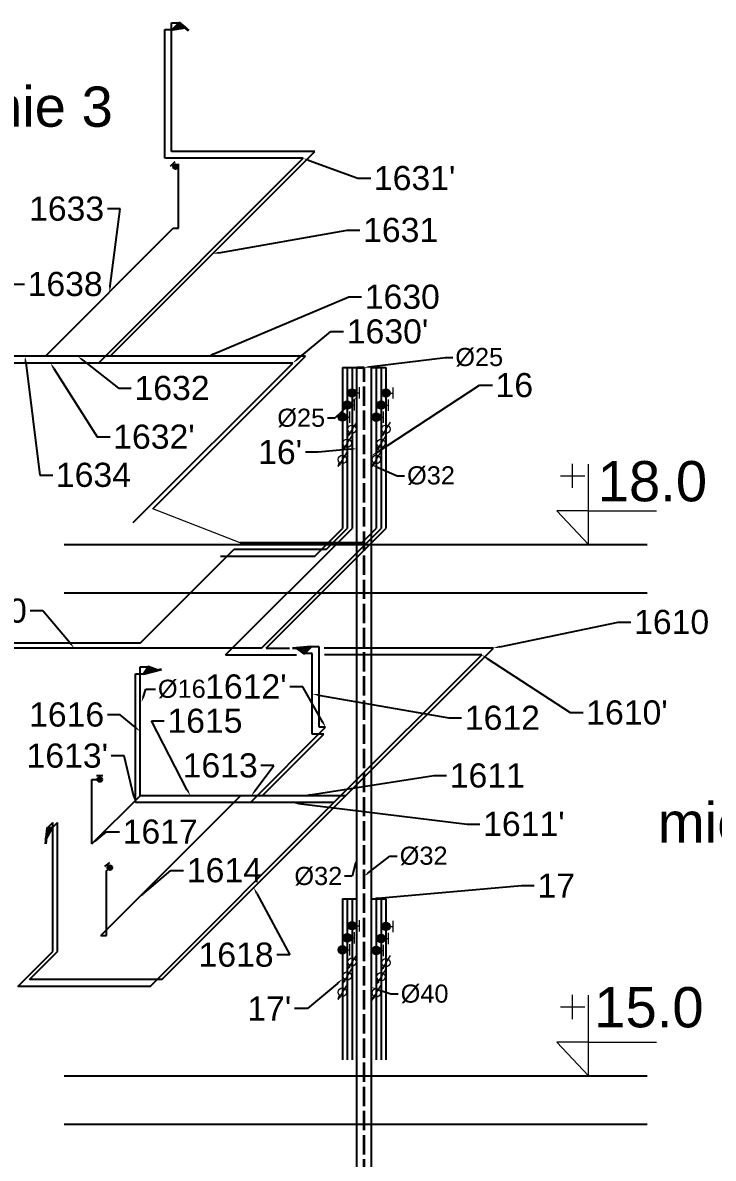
# Model space of a CAD drawing. Header units: millimetres. Extents: x 135 to 13042, y 991 to 8969.
# Drawn here: x 3154 to 3583, y 7895 to 8600 of the extents above; entities that cross this region are included whole.
import ezdxf
from ezdxf import colors
from ezdxf.entities.mleader import LeaderData, LeaderLine
from ezdxf.math import Vec2, Vec3

# ---------------------------------------------------------------- set-up
doc = ezdxf.new("R2010")
doc.units = ezdxf.units.MM
doc.linetypes.add('ACAD_ISO02W100', pattern=[15, 12, -3])
for name, color, linetype in [('baterie', 50, 'Continuous'), ('cyrkulacja średnice', 100, 'Continuous'), ('woda ciepła numery działek', 10, 'Continuous'), ('woda ciepła zawory', 10, 'Continuous'), ('woda ciepła średnice', 10, 'Continuous'), ('woda zimna numery działek', 140, 'Continuous'), ('woda zimna zawory', 140, 'Continuous'), ('woda zimna średnice', 140, 'Continuous')]:
    doc.layers.add(name, color=color, linetype=linetype)
for name, color, linetype, lineweight in [('cyrkulacja', 100, 'ACAD_ISO02W100', 18), ('woda ciepła', 10, 'Continuous', 18), ('woda zimna', 140, 'Continuous', 18)]:
    doc.layers.add(name, color=color, linetype=linetype, lineweight=lineweight)
doc.styles.get("Standard").update_dxf_attribs({"font": 'arial.ttf'})

# ---------------------------------------------------------------- blocks, each defined once
blk = doc.blocks.new('stropy linia odniesienia')
at = {"lineweight": 18}
for p, q in [((-9.85, 35.24), (-9.85, 50.24)), ((0, 20.98), (0, 50)), ((-17.35, 42.74), (-9.85, 42.74)), ((-9.85, 42.74), (-2.35, 42.74)), ((0, 20.98), (-19.7, 20.98)), ((-19.7, 20.98), (0, 0)), ((0, 0), (0, 20.98)), ((0, 20.98), (42.3, 20.98))]:
    blk.add_line(p, q, dxfattribs=at)
blk = doc.blocks.new('zawory woda zimna')
at = {"layer": 'woda zimna zawory', "lineweight": 18}
h = blk.add_hatch(color=256, dxfattribs=at)
h.dxf.hatch_style = 1
edge = h.paths.add_edge_path()
edge.add_arc((0, 0), 2.62, 0, 360)
h = blk.add_hatch(color=256, dxfattribs=at)
h.dxf.hatch_style = 1
edge = h.paths.add_edge_path()
edge.add_arc((-3, -7.5), 2.62, 0, 360)
h = blk.add_hatch(color=256, dxfattribs=at)
h.dxf.hatch_style = 1
edge = h.paths.add_edge_path()
edge.add_arc((-6, -15), 2.62, 0, 360)
for p, q in [((2.62, 0), (4.38, 0)), ((4.38, 3.5), (4.38, -3.5)), ((1.38, -4), (1.38, -11)), ((-1.62, -11.5), (-1.62, -18.5)), ((-0.38, -7.5), (1.38, -7.5)), ((-3.37, -15), (-1.62, -15)), ((-1.15, -25.52), (-2.74, -27.02)), ((-5.12, -33.63), (-5.74, -35.73)), ((-7.15, -44.26), (-8.74, -45.77))]:
    blk.add_line(p, q, dxfattribs=at)
for points in [[(2.74, -18.07), (0, -22.54), (-2.74, -27.02), (-2.12, -24.92)], [(-0.26, -26.77), (-3, -31.25), (-5.74, -35.73), (-4.15, -34.22)], [(-3.26, -36.81), (-6, -41.29), (-8.74, -45.77), (-8.12, -43.67)]]:
    blk.add_lwpolyline(points, dxfattribs=at)
for centre in [(0, 0), (-3, -7.5), (-6, -15)]:
    blk.add_circle(centre, 2.62, dxfattribs=at)
at = {"layer": 'woda zimna zawory', "linetype": 'Continuous', "lineweight": 18}
for centre in [(0, -22.54), (-3, -31.25), (-6, -41.29)]:
    blk.add_circle(centre, 2.62, dxfattribs=at)
blk = doc.blocks.new('woda ciepła zwory')
at = {"layer": 'woda ciepła zawory', "lineweight": 18}
h = blk.add_hatch(color=256, dxfattribs=at)
h.dxf.hatch_style = 1
edge = h.paths.add_edge_path()
edge.add_arc((0, 0), 2.62, 0, 360)
h = blk.add_hatch(color=256, dxfattribs=at)
h.dxf.hatch_style = 1
edge = h.paths.add_edge_path()
edge.add_arc((-3, -7.5), 2.62, 0, 360)
h = blk.add_hatch(color=256, dxfattribs=at)
h.dxf.hatch_style = 1
edge = h.paths.add_edge_path()
edge.add_arc((-6, -15), 2.62, 0, 360)
for p, q in [((2.62, 0), (4.38, 0)), ((4.38, 3.5), (4.38, -3.5)), ((1.38, -4), (1.38, -11)), ((-1.62, -11.5), (-1.62, -18.5)), ((-0.38, -7.5), (1.38, -7.5)), ((-3.37, -15), (-1.62, -15)), ((2.74, -18.07), (0, -22.54)), ((-0.26, -26.77), (-3, -31.25)), ((0, -22.54), (-2.74, -27.02)), ((-2.12, -24.92), (-2.74, -27.02)), ((-1.15, -25.52), (-2.74, -27.02)), ((-3, -31.25), (-5.74, -35.73)), ((-5.12, -33.63), (-5.74, -35.73)), ((-4.15, -34.22), (-5.74, -35.73)), ((-6, -41.29), (-8.74, -45.77)), ((-3.26, -36.81), (-6, -41.29)), ((-8.12, -43.67), (-8.74, -45.77)), ((-7.15, -44.26), (-8.74, -45.77))]:
    blk.add_line(p, q, dxfattribs=at)
for centre in [(0, 0), (-3, -7.5), (-6, -15)]:
    blk.add_circle(centre, 2.62, dxfattribs=at)
at = {"layer": 'woda ciepła zawory', "linetype": 'Continuous', "lineweight": 18}
for centre in [(0, -22.54), (-3, -31.25), (-6, -41.29)]:
    blk.add_circle(centre, 2.62, dxfattribs=at)

msp = doc.modelspace()

# ---------------------------------------------------------------- hatches: boundary and pattern name
at = {"layer": 'baterie', "lineweight": 35}
h = msp.add_hatch(color=256, dxfattribs=at)
h.dxf.hatch_style = 1
h.paths.add_polyline_path([(3255.14, 8597.16), (3251.72, 8600.11), (3247.44, 8595.87)])
h = msp.add_hatch(color=256, dxfattribs=at)
h.dxf.hatch_style = 1
h.paths.add_polyline_path([(3324.54, 8211.65), (3329.13, 8208.17), (3333.31, 8212.41)])
h = msp.add_hatch(color=256, dxfattribs=at)
h.dxf.hatch_style = 1
h.paths.add_polyline_path([(3237.77, 8197.92), (3232.28, 8199.89), (3229.27, 8195.64)])
h = msp.add_hatch(color=256, dxfattribs=at)
h.dxf.hatch_style = 1
h.paths.add_polyline_path([(3172.44, 8099.69), (3169.44, 8099.72), (3168.67, 8092.89)])
at = {"layer": 'woda zimna', "lineweight": 25}
h = msp.add_hatch(color=256, dxfattribs=at)
h.dxf.hatch_style = 1
edge = h.paths.add_edge_path()
edge.add_arc((3249.22, 8510.67), 1.5, 0, 360)
h = msp.add_hatch(color=256, dxfattribs=at)
h.dxf.hatch_style = 1
edge = h.paths.add_edge_path()
edge.add_arc((3202.1, 8129.95), 1.5, 0, 360)
h = msp.add_hatch(color=256, dxfattribs=at)
h.dxf.hatch_style = 1
edge = h.paths.add_edge_path()
edge.add_arc((3208.38, 8075.25), 1.5, 0, 360)

# ---------------------------------------------------------------- linework, layer by layer
at = {"linetype": 'ByBlock', "lineweight": 18}
msp.add_line((3289.27, 8277.08), (3235.04, 8298.04), dxfattribs=at)
for p, q in [((3180.01, 8275.95), (3542.16, 8275.95)), ((3180.01, 8245.95), (3542.16, 8245.95)), ((3180.01, 7945.95), (3542.16, 7945.95)), ((3180.01, 7915.95), (3542.16, 7915.95))]:
    msp.add_line(p, q)
at = {"layer": 'baterie', "lineweight": 35}
msp.add_line((3251.72, 8600.11), (3257.25, 8595.34), dxfattribs=at)
for points in [[(3255.14, 8597.16), (3251.72, 8600.11), (3247.44, 8595.87), (3255.14, 8597.16)], [(3324.54, 8211.65), (3329.13, 8208.17), (3333.31, 8212.41), (3321.85, 8211.41)], [(3237.77, 8197.92), (3232.28, 8199.89), (3229.27, 8195.64), (3240.38, 8198.62)], [(3168.67, 8092.89), (3172.44, 8099.69), (3169.44, 8099.72), (3168.34, 8089.96)]]:
    msp.add_lwpolyline(points, dxfattribs=at)
at = {"layer": 'cyrkulacja', "lineweight": 35}
for p in [(3361.79, 8385.95), (3366.31, 6247.13)]:
    msp.add_line(p, (3366.31, 8385.95), dxfattribs=at)
at = {"layer": 'woda ciepła', "lineweight": 25}
for p, q in [((3242.44, 8515.87), (3242.44, 8595.87)), ((3242.44, 8595.87), (3247.44, 8595.87)), ((3201.28, 8388.71), (3328.43, 8515.87)), ((3328.43, 8515.87), (3242.44, 8515.87)), ((3201.28, 8388.71), (3141.69, 8388.71)), ((3322.03, 8388.71), (3201.28, 8388.71)), ((3222.87, 8289.56), (3322.03, 8388.71)), ((3352.79, 8385.95), (3361.79, 8385.95)), ((3352.79, 8385.95), (3352.79, 8285.95)), ((3355.79, 8385.95), (3355.79, 8285.95)), ((3358.79, 8385.95), (3358.79, 8285.95)), ((3361.79, 6247.13), (3361.79, 8385.95)), ((3280.26, 8207.43), (3358.79, 8285.95)), ((3335.43, 8268.59), (3352.79, 8285.95)), ((3342.67, 8272.83), (3355.79, 8285.95)), ((3227.19, 8214.59), (3285.43, 8272.83)), ((3335.43, 8268.59), (3277.11, 8268.59)), ((3342.67, 8272.83), (3285.43, 8272.83)), ((3227.19, 8214.59), (3063.72, 8214.59)), ((3338.3, 8212.41), (3333.3, 8212.41)), ((3338.3, 8162.41), (3338.3, 8212.41)), ((3280.26, 8207.43), (3324.25, 8207.43)), ((3439.35, 8207.43), (3341.66, 8207.43)), ((3347.57, 8115.64), (3439.35, 8207.43)), ((3224.27, 8115.64), (3224.27, 8195.64)), ((3224.27, 8195.64), (3229.27, 8195.64)), ((3295.65, 8115.64), (3342.42, 8162.41)), ((3342.42, 8162.41), (3338.3, 8162.41)), ((3295.65, 8115.64), (3224.27, 8115.64)), ((3233.42, 8001.49), (3347.57, 8115.64)), ((3347.57, 8115.64), (3295.65, 8115.64)), ((3169.41, 8099.69), (3172.94, 8103.22)), ((3172.94, 8023.22), (3172.94, 8103.22)), ((3352.79, 8055.95), (3361.79, 8055.95)), ((3352.79, 8055.95), (3352.79, 7955.95)), ((3355.79, 8055.95), (3355.79, 7955.95)), ((3358.79, 8055.95), (3358.79, 7955.95)), ((3151.21, 8001.49), (3172.94, 8023.22)), ((3233.42, 8001.49), (3151.21, 8001.49))]:
    msp.add_line(p, q, dxfattribs=at)
at = {"layer": 'woda zimna', "lineweight": 25}
for p, q in [((3246.72, 8520.11), (3246.72, 8600.11)), ((3246.72, 8600.11), (3251.72, 8600.11)), ((3208.55, 8392.95), (3335.71, 8520.11)), ((3335.71, 8520.11), (3246.72, 8520.11)), ((3246.04, 8511.02), (3248.87, 8513.85)), ((3248.16, 8511.73), (3247.45, 8512.44)), ((3249.22, 8510.67), (3250.97, 8512.42)), ((3250.97, 8472.42), (3250.97, 8512.42)), ((3168.33, 8392.95), (3247.8, 8472.42)), ((3247.8, 8472.42), (3250.97, 8472.42)), ((3168.33, 8392.95), (3142.97, 8392.95)), ((3208.55, 8392.95), (3168.33, 8392.95)), ((3329.95, 8392.95), (3208.55, 8392.95)), ((3235.04, 8298.04), (3329.95, 8392.95)), ((3370.84, 6247.13), (3370.84, 8385.95)), ((3370.84, 8275.95), (3370.84, 8385.95)), ((3370.84, 8385.95), (3379.84, 8385.95)), ((3373.84, 8385.95), (3373.84, 8285.95)), ((3376.84, 8385.95), (3376.84, 8285.95)), ((3379.84, 8385.95), (3379.84, 8285.95)), ((3302.56, 8211.67), (3376.84, 8285.95)), ((3305.56, 8211.67), (3379.84, 8285.95)), ((3364.96, 8277.08), (3373.84, 8285.95)), ((3364.96, 8277.08), (3289.27, 8277.08)), ((3302.56, 8211.67), (3069.92, 8211.67)), ((3305.56, 8211.67), (3320.05, 8211.67)), ((3446.6, 8211.67), (3341.53, 8211.67)), ((3354.82, 8119.89), (3446.6, 8211.67)), ((3334.13, 8208.17), (3329.13, 8208.17)), ((3334.13, 8158.17), (3334.13, 8208.17)), ((3227.2, 8119.89), (3227.2, 8199.89)), ((3227.2, 8199.89), (3232.2, 8199.89)), ((3302.95, 8119.89), (3341.23, 8158.17)), ((3341.23, 8158.17), (3334.13, 8158.17)), ((3197.27, 8089.95), (3197.27, 8129.95)), ((3197.27, 8129.95), (3202.1, 8129.95)), ((3200.1, 8132.45), (3204.1, 8132.45)), ((3202.1, 8131.45), (3202.1, 8132.45)), ((3197.27, 8089.95), (3227.2, 8119.89)), ((3202.81, 8033.17), (3289.52, 8119.89)), ((3289.52, 8119.89), (3227.2, 8119.89)), ((3240.67, 8005.74), (3354.82, 8119.89)), ((3302.95, 8119.89), (3289.52, 8119.89)), ((3354.82, 8119.89), (3302.95, 8119.89)), ((3172.44, 8099.69), (3175.97, 8103.22)), ((3175.97, 8023.22), (3175.97, 8103.22)), ((3205.24, 8075.88), (3208.3, 8078.45)), ((3207.41, 8076.4), (3206.77, 8077.17)), ((3206.29, 8073.17), (3208.38, 8075.25)), ((3206.29, 8033.17), (3206.29, 8073.17)), ((3370.84, 7945.95), (3370.84, 8055.95)), ((3370.84, 8055.95), (3379.84, 8055.95)), ((3373.84, 8055.95), (3373.84, 7955.95)), ((3376.84, 8055.95), (3376.84, 7955.95)), ((3379.84, 8055.95), (3379.84, 7955.95)), ((3202.81, 8033.17), (3206.29, 8033.17)), ((3158.49, 8005.74), (3175.97, 8023.22)), ((3240.67, 8005.74), (3158.49, 8005.74))]:
    msp.add_line(p, q, dxfattribs=at)
for centre in [(3249.22, 8510.67), (3202.1, 8129.95), (3208.38, 8075.25)]:
    msp.add_circle(centre, 1.5, dxfattribs=at)

# ---------------------------------------------------------------- block references
at = {"lineweight": 35}
for p in [(3505.67, 8275.95), (3505.67, 7945.95)]:
    msp.add_blockref('stropy linia odniesienia', p, dxfattribs=at)
at = {"layer": 'woda ciepła zawory', "linetype": 'ByBlock', "lineweight": 35}
for name, p in [('woda ciepła zwory', (3358.79, 8370.12)), ('zawory woda zimna', (3379.84, 8370.08)), ('woda ciepła zwory', (3358.79, 8039.18)), ('zawory woda zimna', (3379.84, 8038.76))]:
    msp.add_blockref(name, p, dxfattribs=at)

# ---------------------------------------------------------------- texts
at = {"lineweight": 35, "char_height": 25, "attachment_point": 1}
for s, width, heights, insert in [('mieszkanie 3', 263.5485, [37.87], (3006.46, 8560.47)), ('18.0', 61.139, [0], (3511.38, 8327.81)), ('mieszkanie 1', 263.5485, [37.87], (3548.76, 8115.82)), ('15.0', 67.1844, [0], (3509.2, 8001.04))]:
    msp.add_mtext_dynamic_manual_height_columns(s, width=width, gutter_width=125, heights=heights, dxfattribs=dict(at, insert=insert))

# ---------------------------------------------------------------- leaders
at = {"layer": 'cyrkulacja średnice', "linetype": 'ByBlock', "lineweight": 35}
ml = msp.add_multileader_mtext('Standard', dxfattribs=at)
ml.set_content('%%C25', color=256)
ml.set_leader_properties()
ml.build(insert=Vec2(0, 0))
ml.multileader.update_dxf_attribs({"arrow_head_size": 3})
ctx = ml.context
ctx.base_point, ctx.char_height, ctx.arrow_head_size, ctx.landing_gap_size, ctx.plane_origin = Vec3(3421.45, 8392.23), 11.25, 3, 1.5, Vec3(3355.71, 8384.08)
notes = []
notes.append((ctx, [(0, (1, 1, 0), (3416.86, 8392.23), (1, 0), 4.59, [(0, [(3366.31, 8385.95)], 0, [])])]))
ctx.mtext.insert, ctx.mtext.flow_direction = Vec3(3422.95, 8398.08), 5
ml = msp.add_multileader_mtext('Standard', dxfattribs=at)
ml.set_content('%%C32', color=256)
ml.set_leader_properties()
ml.build(insert=Vec2(0, 0))
ml.multileader.update_dxf_attribs({"arrow_head_size": 3})
ctx = ml.context
ctx.base_point, ctx.char_height, ctx.arrow_head_size, ctx.landing_gap_size, ctx.plane_origin = Vec3(3386.92, 8082.44), 11.25, 3, 1.5, Vec3(3355.71, 8068.02)
notes.append((ctx, [(0, (1, 1, 0), (3382.33, 8082.44), (1, 0), 4.59, [(0, [(3366.31, 8069.9)], 0, [])])]))
ctx.mtext.insert, ctx.mtext.flow_direction = Vec3(3388.42, 8088.29), 5
at = {"layer": 'woda ciepła numery działek', "lineweight": 35}
ml = msp.add_multileader_mtext('Standard', dxfattribs=at)
ml.set_content("1631'", color=256)
ml.set_leader_properties()
ml.build(insert=Vec2(0, 0))
ctx = ml.context
ctx.base_point, ctx.char_height, ctx.plane_origin = Vec3(3370.39, 8503.51), 15, Vec3(3328.43, 8515.87)
notes.append((ctx, [(0, (1, 1, 0), (3362.39, 8503.51), (1, 0), 8, [(0, [(3328.43, 8515.87)], 0, [])])]))
ctx.mtext.insert, ctx.mtext.flow_direction = Vec3(3372.39, 8511.14), 5
ml = msp.add_multileader_mtext('Standard', dxfattribs=at)
ml.set_content("1630'", color=256)
ml.set_leader_properties()
ml.build(insert=Vec2(0, 0))
ctx = ml.context
ctx.base_point, ctx.char_height, ctx.plane_origin = Vec3(3353.57, 8408.22), 15, Vec3(3322.03, 8388.71)
notes.append((ctx, [(1, (1, 1, 0), (3345.57, 8408.22), (1, 0), 8, [(0, [(3322.03, 8388.71)], 0, [])])]))
ctx.mtext.insert, ctx.mtext.flow_direction = Vec3(3355.57, 8415.85), 5
ml = msp.add_multileader_mtext('Standard', dxfattribs=at)
ml.set_content("1632'", color=256)
ml.set_leader_properties()
ml.build(insert=Vec2(0, 0))
ctx = ml.context
ctx.base_point, ctx.char_height, ctx.plane_origin = Vec3(3208.49, 8342.83), 15, Vec3(3171.49, 8388.71)
notes.append((ctx, [(0, (1, 1, 0), (3200.49, 8342.83), (1, 0), 8, [(0, [(3171.49, 8388.71)], 0, [])])]))
ctx.mtext.insert, ctx.mtext.flow_direction = Vec3(3210.49, 8350.46), 5
ml = msp.add_multileader_mtext('Standard', dxfattribs=at)
ml.set_content("16'", color=256)
ml.set_leader_properties()
ml.build(insert=Vec2(0, 0))
ctx = ml.context
ctx.base_point, ctx.char_height, ctx.plane_origin = Vec3(3301.76, 8333.33), 15, Vec3(3363.2, 8239.64)
ctx.text_align_type = 2
notes.append((ctx, [(1, (1, 1, 0), (3337.81, 8333.33), (-1, 0), 8, [(0, [(3361.79, 8335.52)], 0, [])])]))
ctx.mtext.insert, ctx.mtext.alignment, ctx.mtext.flow_direction = Vec3(3327.81, 8340.96), 3, 5
ml = msp.add_multileader_mtext('Standard', dxfattribs=at)
ml.set_content("1610'", color=256)
ml.set_leader_properties()
ml.build(insert=Vec2(0, 0))
ctx = ml.context
ctx.base_point, ctx.char_height, ctx.plane_origin = Vec3(3502.26, 8171.54), 15, Vec3(3439.35, 8207.43)
notes.append((ctx, [(0, (1, 1, 0), (3494.26, 8171.54), (1, 0), 8, [(0, [(3439.35, 8207.43)], 0, [])])]))
ctx.mtext.insert, ctx.mtext.flow_direction = Vec3(3504.26, 8179.16), 5
ml = msp.add_multileader_mtext('Standard', dxfattribs=at)
ml.set_content("1612'", color=256)
ml.set_leader_properties()
ml.build(insert=Vec2(0, 0))
ctx = ml.context
ctx.base_point, ctx.char_height, ctx.plane_origin = Vec3(3268.86, 8187.66), 15, Vec3(3342.42, 8162.41)
ctx.text_align_type = 2
notes.append((ctx, [(0, (1, 1, 0), (3328.21, 8187.66), (-1, 0), 8, [(0, [(3342.42, 8162.41)], 0, [])])]))
ctx.mtext.insert, ctx.mtext.alignment, ctx.mtext.flow_direction = Vec3(3318.21, 8195.29), 3, 5
ml = msp.add_multileader_mtext('Standard', dxfattribs=at)
ml.set_content("1613'", color=256)
ml.set_leader_properties()
ml.build(insert=Vec2(0, 0))
ctx = ml.context
ctx.base_point, ctx.char_height, ctx.plane_origin = Vec3(3157.94, 8144.72), 15, Vec3(3224.27, 8115.64)
ctx.text_align_type = 2
notes.append((ctx, [(0, (1, 1, 0), (3217.29, 8144.72), (-1, 0), 8, [(0, [(3224.27, 8115.64)], 0, [])])]))
ctx.mtext.insert, ctx.mtext.alignment, ctx.mtext.flow_direction = Vec3(3207.29, 8152.36), 3, 5
ml = msp.add_multileader_mtext('Standard', dxfattribs=at)
ml.set_content("1611'", color=256)
ml.set_leader_properties()
ml.build(insert=Vec2(0, 0))
ctx = ml.context
ctx.base_point, ctx.char_height, ctx.plane_origin = Vec3(3438.25, 8102.3), 15, Vec3(3321.61, 8115.64)
notes.append((ctx, [(0, (1, 1, 0), (3430.25, 8102.3), (1, 0), 8, [(0, [(3321.61, 8115.64)], 0, [])])]))
ctx.mtext.insert, ctx.mtext.flow_direction = Vec3(3440.25, 8109.93), 5
ml = msp.add_multileader_mtext('Standard', dxfattribs=at)
ml.set_content("17'", color=256)
ml.set_leader_properties()
ml.build(insert=Vec2(0, 0))
ctx = ml.context
ctx.base_point, ctx.char_height, ctx.plane_origin = Vec3(3295.02, 7987.72), 15, Vec3(3352.79, 8005.95)
ctx.text_align_type = 2
notes.append((ctx, [(0, (1, 1, 0), (3331.07, 7987.72), (-1, 0), 8, [(0, [(3352.79, 8005.95)], 0, [])])]))
ctx.mtext.insert, ctx.mtext.alignment, ctx.mtext.flow_direction = Vec3(3321.07, 7995.22), 3, 5
at = {"layer": 'woda ciepła średnice', "linetype": 'ByBlock', "lineweight": 35}
ml = msp.add_multileader_mtext('Standard', dxfattribs=at)
ml.set_content('%%C25', color=256)
ml.set_leader_properties()
ml.build(insert=Vec2(0, 0))
ml.multileader.update_dxf_attribs({"arrow_head_size": 3})
ctx = ml.context
ctx.base_point, ctx.char_height, ctx.arrow_head_size, ctx.landing_gap_size, ctx.plane_origin = Vec3(3312.16, 8354.51), 11.25, 3, 1.5, Vec3(3351.18, 8365.65)
ctx.text_align_type = 2
notes.append((ctx, [(1, (1, 1, 0), (3348.19, 8354.51), (-1, 0), 4.59, [(0, [(3361.79, 8367.53)], 0, [])])]))
ctx.mtext.insert, ctx.mtext.alignment, ctx.mtext.flow_direction = Vec3(3342.1, 8360.36), 3, 5
ml = msp.add_multileader_mtext('Standard', dxfattribs=at)
ml.set_content('%%C32', color=256)
ml.set_leader_properties()
ml.build(insert=Vec2(0, 0))
ml.multileader.update_dxf_attribs({"arrow_head_size": 3})
ctx = ml.context
ctx.base_point, ctx.char_height, ctx.arrow_head_size, ctx.landing_gap_size, ctx.plane_origin = Vec3(3322.97, 8069.86), 11.25, 3, 1.5, Vec3(3361.79, 8081.01)
ctx.text_align_type = 2
notes.append((ctx, [(1, (1, 1, 0), (3358.8, 8069.86), (-1, 0), 4.59, [(0, [(3361.79, 8081.01)], 0, [])])]))
ctx.mtext.insert, ctx.mtext.alignment, ctx.mtext.flow_direction = Vec3(3352.71, 8075.71), 3, 5
at = {"layer": 'woda zimna numery działek', "lineweight": 35}
ml = msp.add_multileader_mtext('Standard', dxfattribs=at)
ml.set_content('1633', color=256)
ml.set_leader_properties()
ml.build(insert=Vec2(0, 0))
ctx = ml.context
ctx.base_point, ctx.char_height, ctx.plane_origin = Vec3(3159.45, 8484.5), 15, Vec3(3208.07, 8432.69)
ctx.text_align_type = 2
notes.append((ctx, [(0, (1, 1, 0), (3214.83, 8484.5), (-1, 0), 8, [(0, [(3208.07, 8432.69)], 0, [])])]))
ctx.mtext.insert, ctx.mtext.alignment, ctx.mtext.flow_direction = Vec3(3204.83, 8492.13), 3, 5
ml = msp.add_multileader_mtext('Standard', dxfattribs=at)
ml.set_content('1631', color=256)
ml.set_leader_properties()
ml.build(insert=Vec2(0, 0))
ctx = ml.context
ctx.base_point, ctx.char_height, ctx.plane_origin = Vec3(3363.69, 8471.27), 15, Vec3(3272.13, 8456.53)
notes.append((ctx, [(0, (1, 1, 0), (3355.69, 8471.27), (1, 0), 8, [(0, [(3272.13, 8456.53)], 0, [])])]))
ctx.mtext.insert, ctx.mtext.flow_direction = Vec3(3365.69, 8478.9), 5
ml = msp.add_multileader_mtext('Standard', dxfattribs=at)
ml.set_content('1638', color=256)
ml.set_leader_properties()
ml.build(insert=Vec2(0, 0))
ctx = ml.context
ctx.base_point, ctx.char_height, ctx.plane_origin = Vec3(3155.33, 8437.7), 15, Vec3(3145.04, 8418.43)
notes.append((ctx, [(0, (1, 1, 0), (3147.33, 8437.7), (1, 0), 8, [(0, [(3145.04, 8418.43)], 0, [])])]))
ctx.mtext.insert, ctx.mtext.flow_direction = Vec3(3157.33, 8445.33), 5
ml = msp.add_multileader_mtext('Standard', dxfattribs=at)
ml.set_content('1630', color=256)
ml.set_leader_properties()
ml.build(insert=Vec2(0, 0))
ctx = ml.context
ctx.base_point, ctx.char_height, ctx.plane_origin = Vec3(3364.73, 8429.74), 15, Vec3(3269.25, 8392.95)
notes.append((ctx, [(0, (1, 1, 0), (3356.73, 8429.74), (1, 0), 8, [(0, [(3269.25, 8392.95)], 0, [])])]))
ctx.mtext.insert, ctx.mtext.flow_direction = Vec3(3366.73, 8437.38), 5
ml = msp.add_multileader_mtext('Standard', dxfattribs=at)
ml.set_content('1634', color=256)
ml.set_leader_properties()
ml.build(insert=Vec2(0, 0))
ctx = ml.context
ctx.base_point, ctx.char_height, ctx.plane_origin = Vec3(3172.89, 8319.13), 15, Vec3(3155.65, 8392.95)
notes.append((ctx, [(0, (1, 1, 0), (3164.89, 8319.13), (1, 0), 8, [(0, [(3155.65, 8392.95)], 0, [])])]))
ctx.mtext.insert, ctx.mtext.flow_direction = Vec3(3174.89, 8326.77), 5
ml = msp.add_multileader_mtext('Standard', dxfattribs=at)
ml.set_content('1632', color=256)
ml.set_leader_properties()
ml.build(insert=Vec2(0, 0))
ctx = ml.context
ctx.base_point, ctx.char_height, ctx.plane_origin = Vec3(3221.72, 8373.1), 15, Vec3(3188.44, 8392.95)
notes.append((ctx, [(1, (1, 1, 0), (3213.72, 8373.1), (1, 0), 8, [(0, [(3188.44, 8392.95)], 0, [])])]))
ctx.mtext.insert, ctx.mtext.flow_direction = Vec3(3223.72, 8380.73), 5
ml = msp.add_multileader_mtext('Standard', dxfattribs=at)
ml.set_content('16', color=256)
ml.set_leader_properties()
ml.build(insert=Vec2(0, 0))
ctx = ml.context
ctx.base_point, ctx.char_height, ctx.plane_origin = Vec3(3445.95, 8374.88), 15, Vec3(3373.53, 8234.45)
notes.append((ctx, [(0, (1, 1, 0), (3437.95, 8374.88), (1, 0), 8, [(0, [(3370.84, 8330.95)], 0, [])])]))
ctx.mtext.insert, ctx.mtext.flow_direction = Vec3(3447.95, 8382.51), 5
ml = msp.add_multileader_mtext('Standard', dxfattribs=at)
ml.set_content('1620', color=256)
ml.set_leader_properties()
ml.build(insert=Vec2(0, 0))
ctx = ml.context
ctx.base_point, ctx.char_height, ctx.plane_origin = Vec3(3111.5, 8234.79), 15, Vec3(3186.24, 8211.67)
ctx.text_align_type = 2
notes.append((ctx, [(0, (1, 1, 0), (3166.83, 8234.79), (-1, 0), 8, [(0, [(3186.24, 8211.67)], 0, [])])]))
ctx.mtext.insert, ctx.mtext.alignment, ctx.mtext.flow_direction = Vec3(3156.83, 8242.42), 3, 5
ml = msp.add_multileader_mtext('Standard', dxfattribs=at)
ml.set_content('1610', color=256)
ml.set_leader_properties()
ml.build(insert=Vec2(0, 0))
ctx = ml.context
ctx.base_point, ctx.char_height, ctx.plane_origin = Vec3(3532.01, 8227.77), 15, Vec3(3446.6, 8211.67)
notes.append((ctx, [(0, (1, 1, 0), (3524.01, 8227.77), (1, 0), 8, [(0, [(3446.6, 8211.67)], 0, [])])]))
ctx.mtext.insert, ctx.mtext.flow_direction = Vec3(3534.01, 8235.39), 5
ml = msp.add_multileader_mtext('Standard', dxfattribs=at)
ml.set_content('1612', color=256)
ml.set_leader_properties()
ml.build(insert=Vec2(0, 0))
ctx = ml.context
ctx.base_point, ctx.char_height, ctx.plane_origin = Vec3(3426.88, 8168.23), 15, Vec3(3334.13, 8183.17)
notes.append((ctx, [(0, (1, 1, 0), (3418.88, 8168.23), (1, 0), 8, [(0, [(3334.13, 8183.17)], 0, [])])]))
ctx.mtext.insert, ctx.mtext.flow_direction = Vec3(3428.88, 8175.86), 5
ml = msp.add_multileader_mtext('Standard', dxfattribs=at)
ml.set_content('1616', color=256)
ml.set_leader_properties()
ml.build(insert=Vec2(0, 0))
ctx = ml.context
ctx.base_point, ctx.char_height, ctx.plane_origin = Vec3(3159.48, 8170.25), 15, Vec3(3227.2, 8159.89)
ctx.text_align_type = 2
notes.append((ctx, [(0, (1, 1, 0), (3214.86, 8170.25), (-1, 0), 8, [(0, [(3227.2, 8159.89)], 0, [])])]))
ctx.mtext.insert, ctx.mtext.alignment, ctx.mtext.flow_direction = Vec3(3204.86, 8177.87), 3, 5
ml = msp.add_multileader_mtext('Standard', dxfattribs=at)
ml.set_content('1615', color=256)
ml.set_leader_properties()
ml.build(insert=Vec2(0, 0))
ctx = ml.context
ctx.base_point, ctx.char_height, ctx.plane_origin = Vec3(3242.16, 8166.37), 15, Vec3(3258.36, 8119.89)
notes.append((ctx, [(0, (1, 1, 0), (3234.16, 8166.37), (1, 0), 8, [(0, [(3258.36, 8119.89)], 0, [])])]))
ctx.mtext.insert, ctx.mtext.flow_direction = Vec3(3244.16, 8174), 5
ml = msp.add_multileader_mtext('Standard', dxfattribs=at)
ml.set_content('1613', color=256)
ml.set_leader_properties()
ml.build(insert=Vec2(0, 0))
ctx = ml.context
ctx.base_point, ctx.char_height, ctx.plane_origin = Vec3(3254.86, 8138.62), 15, Vec3(3296.23, 8119.89)
ctx.text_align_type = 2
notes.append((ctx, [(0, (1, 1, 0), (3310.24, 8138.62), (-1, 0), 8, [(0, [(3296.23, 8119.89)], 0, [])])]))
ctx.mtext.insert, ctx.mtext.alignment, ctx.mtext.flow_direction = Vec3(3300.24, 8146.26), 3, 5
ml = msp.add_multileader_mtext('Standard', dxfattribs=at)
ml.set_content('1611', color=256)
ml.set_leader_properties()
ml.build(insert=Vec2(0, 0))
ctx = ml.context
ctx.base_point, ctx.char_height, ctx.plane_origin = Vec3(3417.51, 8132.39), 15, Vec3(3328.88, 8119.89)
notes.append((ctx, [(0, (1, 1, 0), (3409.51, 8132.39), (1, 0), 8, [(0, [(3328.88, 8119.89)], 0, [])])]))
ctx.mtext.insert, ctx.mtext.flow_direction = Vec3(3419.51, 8140.02), 5
ml = msp.add_multileader_mtext('Standard', dxfattribs=at)
ml.set_content('1617', color=256)
ml.set_leader_properties()
ml.build(insert=Vec2(0, 0))
ctx = ml.context
ctx.base_point, ctx.char_height, ctx.plane_origin = Vec3(3214.36, 8097.52), 15, Vec3(3197.27, 8089.95)
notes.append((ctx, [(0, (1, 1, 0), (3206.36, 8097.52), (1, 0), 8, [(0, [(3197.27, 8089.95)], 0, [])])]))
ctx.mtext.insert, ctx.mtext.flow_direction = Vec3(3216.36, 8105.15), 5
ml = msp.add_multileader_mtext('Standard', dxfattribs=at)
ml.set_content('1614', color=256)
ml.set_leader_properties()
ml.build(insert=Vec2(0, 0))
ctx = ml.context
ctx.base_point, ctx.char_height, ctx.plane_origin = Vec3(3254.22, 8073.54), 15, Vec3(3246.16, 8076.53)
notes.append((ctx, [(0, (1, 1, 0), (3246.22, 8073.54), (1, 0), 8, [(0, [(3225.68, 8056.04)], 0, [])])]))
ctx.mtext.insert, ctx.mtext.flow_direction = Vec3(3256.22, 8081.16), 5
ml = msp.add_multileader_mtext('Standard', dxfattribs=at)
ml.set_content('17', color=256)
ml.set_leader_properties()
ml.build(insert=Vec2(0, 0))
ctx = ml.context
ctx.base_point, ctx.char_height, ctx.plane_origin = Vec3(3472.02, 8064.1), 15, Vec3(3370.84, 8055.95)
notes.append((ctx, [(0, (1, 1, 0), (3464.02, 8064.1), (1, 0), 8, [(0, [(3370.84, 8055.95)], 0, [])])]))
ctx.mtext.insert, ctx.mtext.flow_direction = Vec3(3474.02, 8071.6), 5
ml = msp.add_multileader_mtext('Standard', dxfattribs=at)
ml.set_content('1618', color=256)
ml.set_leader_properties()
ml.build(insert=Vec2(0, 0))
ctx = ml.context
ctx.base_point, ctx.char_height, ctx.plane_origin = Vec3(3264.66, 8021.08), 15, Vec3(3297.75, 8062.81)
ctx.text_align_type = 2
notes.append((ctx, [(0, (1, 1, 0), (3320.08, 8021.08), (-1, 0), 8, [(0, [(3297.75, 8062.81)], 0, [])])]))
ctx.mtext.insert, ctx.mtext.alignment, ctx.mtext.flow_direction = Vec3(3310.08, 8028.71), 3, 5
at = {"layer": 'woda zimna średnice', "linetype": 'ByBlock', "lineweight": 35}
ml = msp.add_multileader_mtext('Standard', dxfattribs=at)
ml.set_content('%%C32', color=256)
ml.set_leader_properties()
ml.build(insert=Vec2(0, 0))
ml.multileader.update_dxf_attribs({"arrow_head_size": 3})
ctx = ml.context
ctx.base_point, ctx.char_height, ctx.arrow_head_size, ctx.landing_gap_size, ctx.plane_origin = Vec3(3391.49, 8318.71), 11.25, 3, 1.5, Vec3(3381.18, 8325.56)
notes.append((ctx, [(0, (1, 1, 0), (3386.89, 8318.71), (1, 0), 4.59, [(0, [(3370.84, 8325.56)], 0, [])])]))
ctx.mtext.insert, ctx.mtext.flow_direction = Vec3(3392.99, 8324.56), 5
ml = msp.add_multileader_mtext('Standard', dxfattribs=at)
ml.set_content('%%C16', color=256)
ml.set_leader_properties()
ml.build(insert=Vec2(0, 0))
ml.multileader.update_dxf_attribs({"arrow_head_size": 3})
ctx = ml.context
ctx.base_point, ctx.char_height, ctx.arrow_head_size, ctx.landing_gap_size, ctx.plane_origin = Vec3(3236.73, 8186.15), 11.25, 3, 1.5, Vec3(3228.11, 8178.02)
notes.append((ctx, [(0, (1, 1, 0), (3230.73, 8186.15), (1, 0), 6, [(0, [(3228.11, 8178.02)], 0, [])])]))
ctx.mtext.insert, ctx.mtext.flow_direction = Vec3(3238.23, 8192), 5
ml = msp.add_multileader_mtext('Standard', dxfattribs=at)
ml.set_content('%%C40', color=256)
ml.set_leader_properties()
ml.build(insert=Vec2(0, 0))
ml.multileader.update_dxf_attribs({"arrow_head_size": 3})
ctx = ml.context
ctx.base_point, ctx.char_height, ctx.arrow_head_size, ctx.landing_gap_size, ctx.plane_origin = Vec3(3387.52, 7996.78), 11.25, 3, 1.5, Vec3(3370.84, 8000.95)
notes.append((ctx, [(0, (1, 1, 0), (3382.92, 7996.78), (1, 0), 4.59, [(0, [(3370.84, 8000.95)], 0, [])])]))
ctx.mtext.insert, ctx.mtext.flow_direction = Vec3(3389.02, 8002.63), 5
for ctx, leaders in notes:
    for number, flags, end, landing, length, lines in leaders:
        leader = LeaderData()
        leader.index, (leader.has_last_leader_line, leader.has_dogleg_vector, leader.attachment_direction) = number, flags
        leader.last_leader_point, leader.dogleg_vector, leader.dogleg_length = Vec3(end), Vec3(landing), length
        for number, points, colour, breaks in lines:
            line = LeaderLine()
            line.index, line.vertices, line.color, line.breaks = number, Vec3.list(points), colors.encode_raw_color(colour), breaks
            leader.lines.append(line)
        ctx.leaders.append(leader)

doc.saveas('drawing.dxf')
